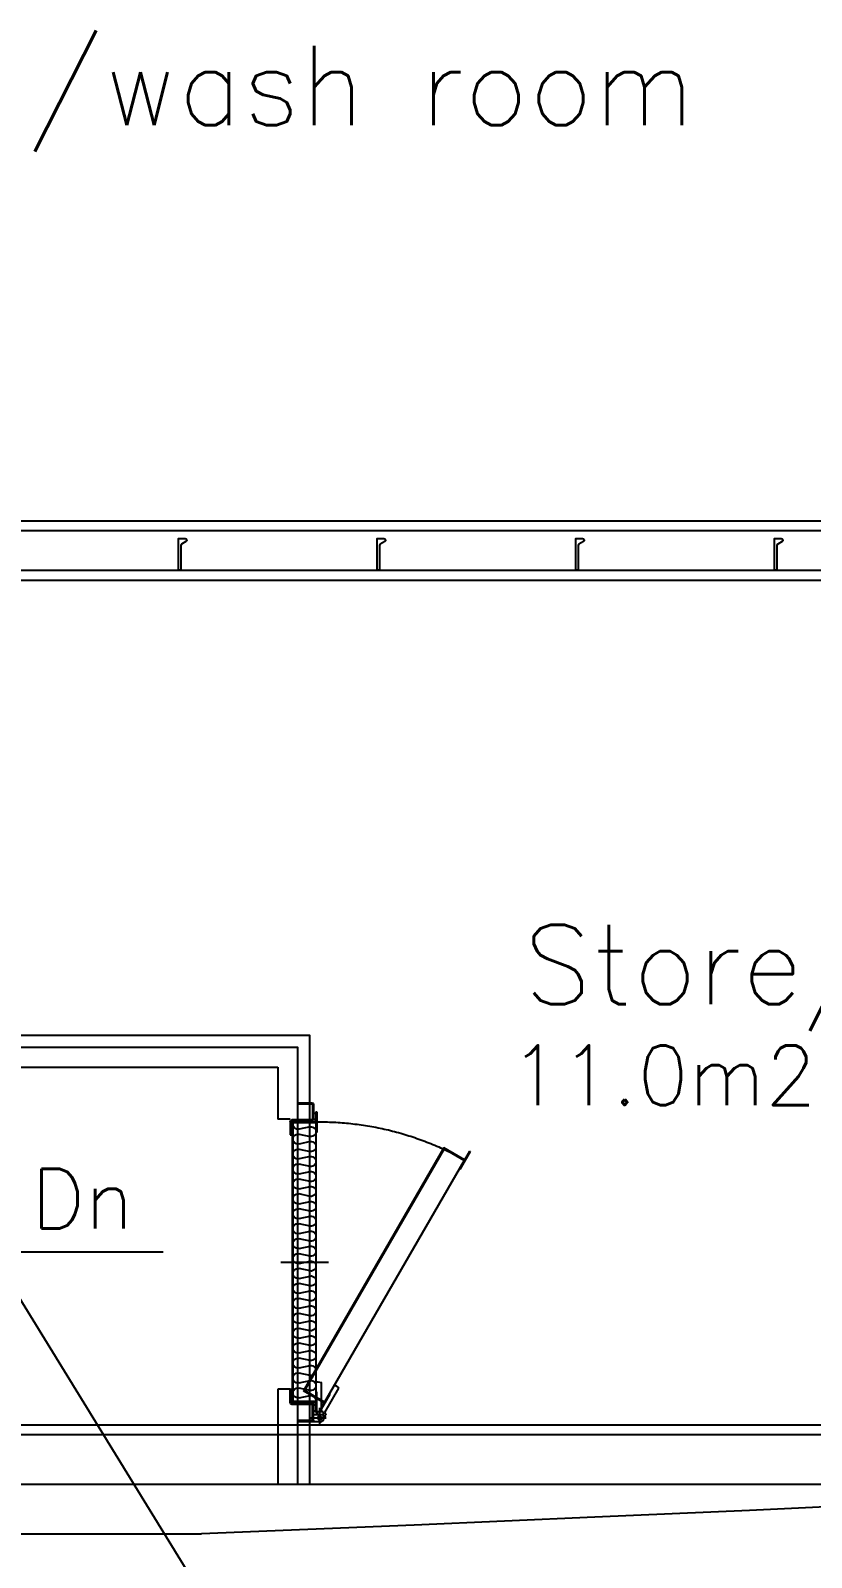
# Model space of a CAD drawing. Extents: x 1551 to 113148, y -1700 to 77018.
# Drawn here: x 25463 to 27428, y 21665 to 25507 of the extents above; entities that cross this region are included whole.
import ezdxf

# ---------------------------------------------------------------- set-up
doc = ezdxf.new("R2010")
doc.units = 0
doc.header["$LTSCALE"] = 500
doc.header["$MEASUREMENT"] = 0
doc.linetypes.add('CENTER', pattern=[3, 2.5, -0.25, 0, -0.25])
doc.layers.get('0').update_dxf_attribs({"linetype": 'CONTINUOUS'})
for name, color, linetype in [('M1CO1', 1, 'CONTINUOUS'), ('S0CE1', 7, 'CENTER'), ('SAFECO1', 1, 'CONTINUOUS')]:
    doc.layers.add(name, color=color, linetype=linetype)
doc.styles.add('18', font='romans', dxfattribs={"height": 180})
doc.styles.add('ROMANS', font='romans', dxfattribs={"height": 100})
doc.dimstyles.get("Standard").update_dxf_attribs({"dimtxt": 2, "dimasz": 2.5, "dimexe": 1, "dimexo": 1, "dimgap": 1, "dimtad": 1, "dimdsep": 46, "dimtxsty": 'ROMANS', "dimcen": 0, "dimclrd": 1, "dimclre": 1, "dimclrt": 2, "dimadec": 0, "dimazin": 0, "dimtfac": 1, "dimtmove": 2, "dimatfit": 3, "dimfxl": 1, "dimtvp": 100, "dimtolj": 1, "dimarcsym": 0})

# ---------------------------------------------------------------- blocks, each defined once
blk = doc.blocks.new('HP80x7')
at = {"color": 0, "linetype": 'ByBlock'}
blk.add_lwpolyline([(16.9, -80, 0.773344), (19, -72.5), (8, -66.2, -0.267949), (6, -62.7), (6, 0), (0, 0), (0, -80), (17.1, -80)], format="xyb", dxfattribs=at)
blk = doc.blocks.new('Internal 670')
at = {"ltscale": 600}
for p, q in [((-7849.8, 8176.8), (-7849.8, 8226.8)), ((-7846.8, 8176.8), (-7846.8, 8226.8)), ((-7845.3, 8231.3), (-7811.8, 8231.3)), ((-7845.3, 8228.3), (-7811.8, 8228.3)), ((-7844.8, 8166.3), (-7844.8, 8226.3)), ((-7844.8, 8226.3), (-7138.8, 8226.3)), ((-7842.8, 8166.3), (-7842.8, 8224.3)), ((-7842.8, 8224.3), (-7140.8, 8224.3)), ((-7811.8, 8231.3), (-7811.8, 8228.3)), ((-7491.8, 8254.8), (-7491.8, 8134.8)), ((-7138.3, 8231.3), (-7171.8, 8231.3)), ((-7171.8, 8231.3), (-7171.8, 8228.3)), ((-7138.3, 8228.3), (-7171.8, 8228.3)), ((-7140.8, 8166.3), (-7140.8, 8224.3)), ((-7138.8, 8166.3), (-7138.8, 8226.3)), ((-7136.8, 8176.8), (-7136.8, 8226.8)), ((-7133.8, 8176.8), (-7133.8, 8226.8)), ((-7892.8, 8212.3), (-7892.8, 8176.8)), ((-7889.8, 8212.3), (-7889.8, 8176.8)), ((-7849.8, 8212.3), (-7849.8, 8217.3)), ((-7779.5, 7844.6), (-7168.1, 8197.6)), ((-7776.7, 7843.8), (-7168.8, 8194.8)), ((-7139.8, 8144.6), (-7168.8, 8194.8)), ((-7138.1, 8145.6), (-7168.1, 8197.6)), ((-7133.8, 8212.3), (-7133.8, 8217.3)), ((-7093.8, 8212.3), (-7093.8, 8176.8)), ((-7090.8, 8212.3), (-7090.8, 8176.8)), ((-7888.3, 8175.3), (-7851.3, 8175.3)), ((-7888.3, 8172.3), (-7851.3, 8172.3)), ((-7869.8, 8166.3), (-7869.8, 8164.3)), ((-7869.8, 8166.3), (-7844.8, 8166.3)), ((-7869.8, 8164.3), (-7817.8, 8164.3)), ((-7866.3, 8172.3), (-7866.3, 8166.3)), ((-7851.3, 8172.3), (-7851.3, 8166.3)), ((-7842.8, 8166.3), (-7140.8, 8166.3)), ((-7817.8, 8166.3), (-7817.8, 8164.3)), ((-7190.8, 8166.3), (-7190.8, 8161.3)), ((-7190.8, 8161.3), (-7188.8, 8152.3)), ((-7118.8, 8152.3), (-7188.8, 8152.3)), ((-7165.8, 8166.3), (-7165.8, 8164.3)), ((-7113.8, 8164.3), (-7165.8, 8164.3)), ((-7122.4, 8152.3), (-7160.4, 8130.4)), ((-7113.8, 8166.3), (-7138.8, 8166.3)), ((-7126.4, 8152.3), (-7138.1, 8145.6)), ((-7095.3, 8175.3), (-7132.3, 8175.3)), ((-7095.3, 8172.3), (-7132.3, 8172.3)), ((-7132.3, 8172.3), (-7132.3, 8166.3)), ((-7125.5, 8157.3), (-7085.1, 8157.3)), ((-7118.8, 8152.3), (-7113.8, 8147.3)), ((-7117.3, 8172.3), (-7117.3, 8166.3)), ((-7090.8, 8157.3), (-7116.4, 8157.3)), ((-7114.8, 8148.3), (-7114.8, 8166.3)), ((-7114.8, 8148.3), (-7094.8, 8148.3)), ((-7113.8, 8166.3), (-7113.8, 8164.3)), ((-7113.8, 8164.3), (-7108.8, 8164.3)), ((-7095.8, 8147.3), (-7113.8, 8147.3)), ((-7108.8, 8172.3), (-7108.8, 8152.3)), ((-7097.1, 8147.3), (-7106.9, 8141.7)), ((-7099.8, 8183.1), (-7099.8, 8142.6)), ((-7099.8, 8166.3), (-7099.8, 8140.7)), ((-7090.8, 8176.8), (-7090.8, 8152.3)), ((-7747.7, 7793.6), (-7139.8, 8144.6)), ((-7183.1, 8119.6), (-7180.6, 8115.3)), ((-7180.6, 8115.3), (-7174.4, 8108.5)), ((-7113.7, 8143.5), (-7174.4, 8108.5)), ((-7161.4, 8132.1), (-7160.4, 8130.4)), ((-7113.7, 8143.5), (-7106.9, 8141.7)), ((-7749.5, 7792.6), (-7779.5, 7844.6)), ((-7747.7, 7793.6), (-7776.7, 7843.8)), ((-7770.1, 7778.4), (-7725.1, 7804.4)), ((-7726.1, 7806.1), (-7725.1, 7804.4)), ((-7771.1, 7780.1), (-7749.5, 7792.6)), ((-7771.1, 7780.1), (-7770.1, 7778.4))]:
    blk.add_line(p, q, dxfattribs=at)
for p, q in [((-7832.6, 8181.1), (-7826.7, 8208.5)), ((-7813.6, 8208.5), (-7807.7, 8181.1)), ((-7795, 8181.1), (-7789.1, 8208.5)), ((-7776, 8208.5), (-7770.1, 8181.1)), ((-7757.5, 8181.1), (-7751.6, 8208.5)), ((-7732.6, 8181.1), (-7738.5, 8208.5)), ((-7714, 8208.5), (-7719.9, 8181.1)), ((-7695, 8181.1), (-7700.9, 8208.5)), ((-7676.4, 8208.5), (-7682.3, 8181.1)), ((-7657.4, 8181.1), (-7663.3, 8208.5)), ((-7638.9, 8208.5), (-7644.8, 8181.1)), ((-7619.9, 8181.1), (-7625.8, 8208.5)), ((-7601.3, 8208.5), (-7607.2, 8181.1)), ((-7582.3, 8181.1), (-7588.2, 8208.5)), ((-7563.7, 8208.5), (-7569.6, 8181.1)), ((-7544.7, 8181.1), (-7550.6, 8208.5)), ((-7526.2, 8208.5), (-7532, 8181.1)), ((-7507.2, 8181.1), (-7513.1, 8208.5)), ((-7488.6, 8208.5), (-7494.5, 8181.1)), ((-7469.6, 8181.1), (-7475.5, 8208.5)), ((-7451, 8208.5), (-7456.9, 8181.1)), ((-7432, 8181.1), (-7437.9, 8208.5)), ((-7413.4, 8208.5), (-7419.3, 8181.1)), ((-7394.4, 8181.1), (-7400.3, 8208.5)), ((-7375.9, 8208.5), (-7381.8, 8181.1)), ((-7356.9, 8181.1), (-7362.8, 8208.5)), ((-7338.3, 8208.5), (-7344.2, 8181.1)), ((-7319.3, 8181.1), (-7325.2, 8208.5)), ((-7300.7, 8208.5), (-7306.6, 8181.1)), ((-7281.7, 8181.1), (-7287.6, 8208.5)), ((-7263.2, 8208.5), (-7269.1, 8181.1)), ((-7244.2, 8181.1), (-7250.1, 8208.5)), ((-7225.6, 8208.5), (-7231.5, 8181.1)), ((-7206.6, 8181.1), (-7212.5, 8208.5)), ((-7188, 8208.5), (-7193.9, 8181.1)), ((-7169, 8181.1), (-7174.9, 8208.5)), ((-7150.5, 8208.5), (-7156.4, 8181.1))]:
    blk.add_line(p, q)
blk.add_circle((-7099.8, 8157.3), 5, dxfattribs=at)
blk.add_circle((-7099.8, 8157.3), 5, dxfattribs=at)
blk.add_circle((-7099.8, 8157.3), 5, dxfattribs=at)
for centre, radius, start, end in [((-7845.3, 8226.8), 4.5, 90, 180), ((-7845.3, 8226.8), 1.5, 90, 180), ((-7138.3, 8226.8), 4.5, 0, 90), ((-7138.3, 8226.8), 1.5, 0, 90), ((-7888.3, 8176.8), 4.5, 180, 270), ((-7888.3, 8176.8), 1.5, 180, 270), ((-7851.3, 8176.8), 4.5, 270, 0), ((-7851.3, 8176.8), 1.5, 270, 0), ((-7132.3, 8176.8), 4.5, 180, 270), ((-7132.3, 8176.8), 1.5, 180, 270), ((-7103.8, 8152.3), 5, 180, 270), ((-7095.8, 8152.3), 5, 270, 0), ((-7095.3, 8176.8), 1.5, 270, 0), ((-7095.3, 8176.8), 4.5, 270, 0), ((-7094.8, 8153.3), 5, 270, 306.8699), ((-7093.8, 8155), 5, 300, 52.6141)]:
    blk.add_arc(centre, radius, start, end, dxfattribs=at)
for centre, start, end in [((-7838.9, 8211.7), 345.5709, 107.7317), ((-7801.4, 8211.7), 345.5709, 194.4291), ((-7763.8, 8211.7), 345.5709, 194.4291), ((-7726.2, 8211.7), 345.5709, 194.4291), ((-7688.7, 8211.7), 345.5709, 194.4291), ((-7651.1, 8211.7), 345.5709, 194.4291), ((-7613.5, 8211.7), 345.5709, 194.4291), ((-7576, 8211.7), 345.5709, 194.4291), ((-7538.4, 8211.7), 345.5709, 194.4291), ((-7500.8, 8211.7), 345.5709, 194.4291), ((-7463.2, 8211.7), 345.5709, 194.4291), ((-7425.7, 8211.7), 345.5709, 194.4291), ((-7388.1, 8211.7), 345.5709, 194.4291), ((-7350.5, 8211.7), 345.5709, 194.4291), ((-7313, 8211.7), 345.5709, 194.4291), ((-7275.4, 8211.7), 345.5709, 194.4291), ((-7237.8, 8211.7), 345.5709, 194.4291), ((-7200.3, 8211.7), 345.5709, 194.4291), ((-7162.7, 8211.7), 345.5709, 194.4291), ((-7820.2, 8178.9), 170.1692, 9.8308), ((-7782.6, 8178.9), 170.1692, 9.8308), ((-7745, 8178.9), 170.1692, 9.8308), ((-7707.4, 8178.9), 170.1692, 9.8308), ((-7669.9, 8178.9), 170.1692, 9.8308), ((-7632.3, 8178.9), 170.1692, 9.8308), ((-7594.7, 8178.9), 170.1692, 9.8308), ((-7557.2, 8178.9), 170.1692, 9.8308), ((-7519.6, 8178.9), 170.1692, 9.8308), ((-7482, 8178.9), 170.1692, 9.8308), ((-7444.5, 8178.9), 170.1692, 9.8308), ((-7406.9, 8178.9), 170.1692, 9.8308), ((-7369.3, 8178.9), 170.1692, 9.8308), ((-7331.8, 8178.9), 170.1692, 9.8308), ((-7294.2, 8178.9), 170.1692, 9.8308), ((-7256.6, 8178.9), 170.1692, 9.8308), ((-7219, 8178.9), 170.1692, 9.8308), ((-7181.5, 8178.9), 170.1692, 9.8308), ((-7143.9, 8178.9), 170.1692, 284.3101)]:
    blk.add_arc(centre, 12.6, start, end)
for points in [[(-7892.8, 8212.3), (-7897.8, 8212.3), (-7892.8, 8207.3)], [(-7849.8, 8212.3), (-7849.8, 8217.3), (-7854.8, 8212.3)], [(-7133.8, 8212.3), (-7128.8, 8212.3), (-7133.8, 8217.3)], [(-7090.8, 8212.3), (-7090.8, 8207.3), (-7085.8, 8212.3)]]:
    blk.add_solid(points)
at = {"layer": 'S0CE1'}
blk.add_arc((-7099.8, 8157.3), 745, 179.4616, 205.8008, dxfattribs=at)
blk = doc.blocks.new('DOT')
at = {"layer": 'SAFECO1', "color": 0, "linetype": 'ByBlock'}
blk.add_line((-0.5, 0), (-1, 0), dxfattribs=at)
at = {"layer": 'SAFECO1', "color": 0, "linetype": 'ByBlock', "const_width": 0.5}
blk.add_lwpolyline([(-0.25, 0, 1), (0.25, 0, 1)], format="xyb", close=True, dxfattribs=at)

msp = doc.modelspace()

# ---------------------------------------------------------------- linework, layer by layer
for p, q in [((24907.509, 24273.716), (30260.105, 24273.716)), ((24932.509, 24248.716), (30285.105, 24248.716)), ((23835.105, 24148.758), (30185.105, 24148.758)), ((23835.105, 24148.758), (30185.105, 24148.758)), ((23985.105, 24123.758), (30160.105, 24123.758)), ((26085.105, 22898.758), (26085.105, 22767.758)), ((26116.105, 22767.758), (26085.105, 22767.758)), ((24693.359, 22433.33), (25796.291, 22433.33)), ((26116.105, 22087.758), (26085.105, 22087.758)), ((23985.105, 21998.758), (30160.105, 21998.758)), ((23960.105, 21973.758), (30185.105, 21973.758)), ((23801.533, 21848.758), (29817.015, 21848.758)), ((7521.986, 21723.758), (25893.489, 21723.758))]:
    msp.add_line(p, q)
for points in [[(23835.105, 22978.758), (26165.105, 22978.758), (26165.105, 21848.758)], [(23835.105, 22948.758), (26135.105, 22948.758), (26135.105, 21848.758)], [(23835.105, 22898.758), (26085.105, 22898.758)], [(26085.105, 22087.758), (26085.105, 21848.758)], [(28484.641, 21848.758), (28389.077, 21842.06), (28153.211, 21827.326), (27895.837, 21812.996), (27605.842, 21798.398), (27272.062, 21782.858), (26883.309, 21765.705), (26428.387, 21746.266), (25893.489, 21723.758)]]:
    msp.add_lwpolyline(points)

# ---------------------------------------------------------------- block references
at = {"xscale": -1}
for name, p, rotation in [('HP80x7', (25835.105, 24148.758), 180), ('HP80x7', (26335.105, 24148.758), 180), ('HP80x7', (26835.105, 24148.758), 180), ('HP80x7', (27335.105, 24148.758), 180), ('Internal 670', (34347.416, 14915.97), 90)]:
    msp.add_blockref(name, p, dxfattribs=dict(at, rotation=rotation))

# ---------------------------------------------------------------- texts
at = {"style": '18'}
for s, height, p in [('Wardrobe/wash room', 200, (24222.277, 25269.093)), ('Store/workshop', 200, (26703.729, 23056.617)), ('11.0m2', 150, (26668.911, 22803.151)), ('Dn', 150, (25465.094, 22492.563))]:
    msp.add_text(s, height=height, dxfattribs=at).set_placement(p)

# ---------------------------------------------------------------- leaders
at = {"layer": 'M1CO1', "linetype": 'Continuous'}
msp.add_leader([(23746.239, 25059.334), (26514.713, 20563.202)], dimstyle='Standard', override={"dimasz": 250, "dimgap": 100, "dimtad": 0, "dimldrblk": 'DOT'}, dxfattribs=at)

doc.saveas('drawing.dxf')
